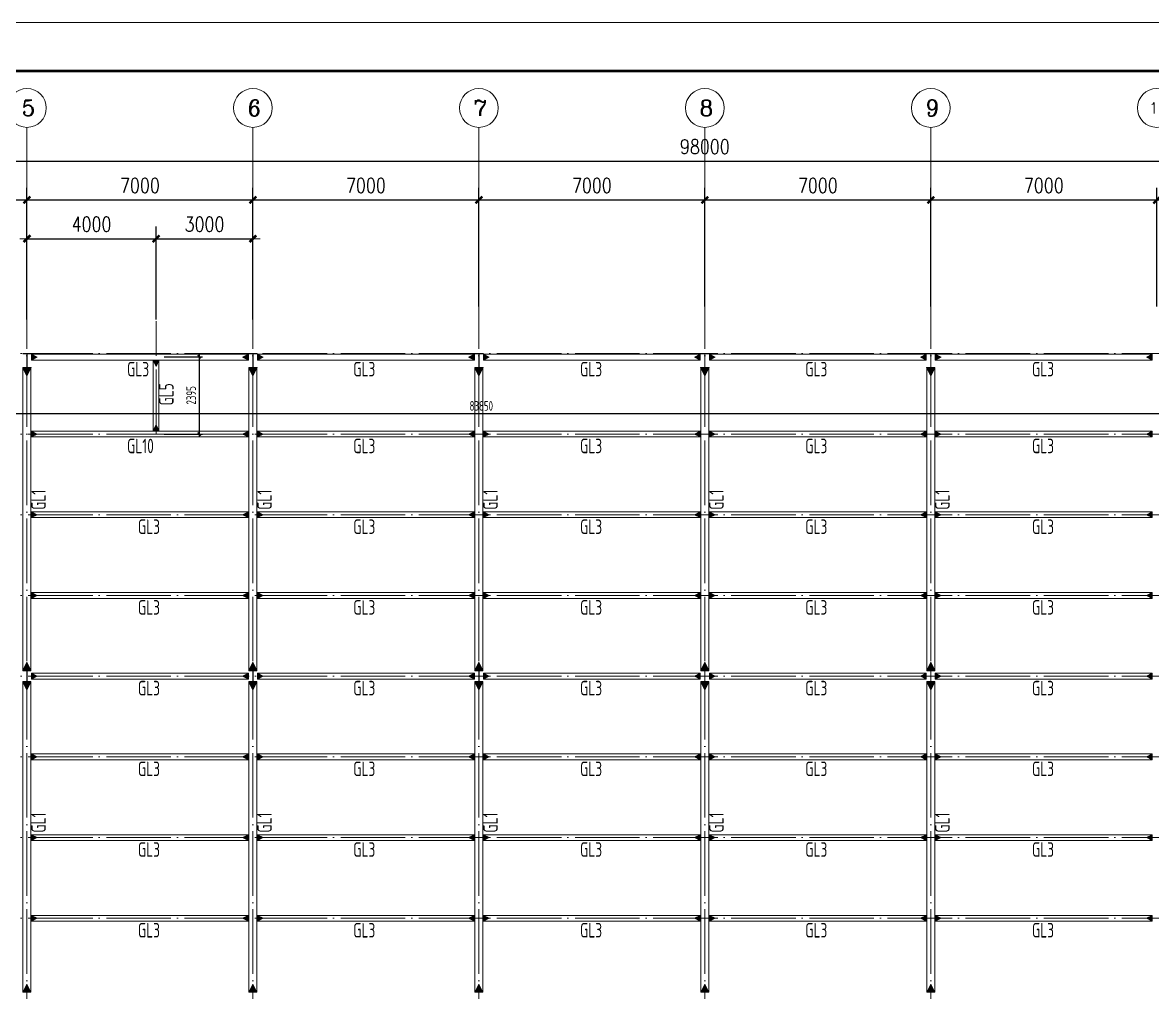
# Model space of a CAD drawing. Header units: millimetres. Extents: x 19781 to 898973, y -947928 to -267362.
# Drawn here: x 475997 to 510997, y -350569 to -320529 of the extents above; entities that cross this region are included whole.
import ezdxf

# ---------------------------------------------------------------- set-up
doc = ezdxf.new("R2010")
doc.units = ezdxf.units.MM
doc.header["$LTSCALE"] = 100
doc.header["$PDSIZE"] = -5
doc.linetypes.add('DOTE', pattern=[2.42, 2, -0.2, 0.02, -0.2])
doc.layers.get('0').update_dxf_attribs({"lineweight": 18})
doc.layers.get('Defpoints').update_dxf_attribs({"lineweight": 18})
for name, color, linetype, lineweight in [('10', 7, 'Continuous', 18), ('15', 3, 'Continuous', 18), ('AXIS', 3, 'Continuous', 18), ('AXIS_TEXT', 7, 'Continuous', 18), ('BORDER', 7, 'Continuous', 18), ('DOTE', 1, 'DOTE', 18), ('JC', 7, 'Continuous', 18), ('数字', 3, 'Continuous', 20), ('钢柱', 4, 'Continuous', 20), ('钢梁', 4, 'Continuous', 5)]:
    doc.layers.add(name, color=color, linetype=linetype, lineweight=lineweight)
doc.styles.add('_TCH_AXIS', font='complex.shx', dxfattribs={"bigfont": 'gbcbig.shx'})
doc.styles.add('COMPLEX', font='complex.shx', dxfattribs={"bigfont": 'gbcbig.shx'})
doc.styles.add('dim_font', font='simplex.shx', dxfattribs={"width": 0.8, "bigfont": 'gbcbig.shx'})
doc.styles.add('TSSD_REIN', font='tssdeng.shx', dxfattribs={"width": 0.7, "bigfont": 'hztxt.shx'})
doc.dimstyles.new('DIMN150', dxfattribs={"dimscale": 1.5, "dimtxt": 300, "dimasz": 1, "dimexe": 250, "dimexo": 300, "dimgap": 150, "dimtad": 1, "dimdec": 0, "dimzin": 0, "dimdsep": 46, "dimtxsty": 'dim_font', "dimblk": '_CAXARROW', "dimcen": 0.09, "dimdle": 2, "dimclrt": 7, "dimadec": 0, "dimazin": 0, "dimtfac": 1, "dimtdec": 0, "dimtix": 1, "dimtmove": 2, "dimatfit": 3, "dimfxl": 1, "dimtolj": 1, "dimtzin": 0, "dimarcsym": 0})
doc.dimstyles.new('TSSD_100_100', dxfattribs={"dimtxt": 300, "dimasz": 100, "dimexe": 100, "dimexo": 250, "dimgap": 100, "dimtad": 1, "dimdec": 0, "dimzin": 0, "dimdsep": 46, "dimtxsty": 'TSSD_REIN', "dimblk": 'ARCHTICK', "dimcen": 0, "dimdle": 100, "dimclrt": 7, "dimadec": 0, "dimazin": 0, "dimtfac": 1, "dimtdec": 0, "dimtix": 1, "dimtmove": 2, "dimatfit": 3, "dimfxl": 1, "dimtolj": 1, "dimtzin": 0, "dimarcsym": 0})
pattern_1 = [(45, (0, 0), (-7.07106781, 7.07106781), []), (45, (0, 2.5), (-7.07106781, 7.07106781), [])]

# ---------------------------------------------------------------- blocks, each defined once
blk = doc.blocks.new('_DIMX')
blk.add_line((-150, 0), (150, 0))
blk.add_lwpolyline([(-70, -70, 50, 50, 0), (70, 70, 50, 50, 0)], format="xyseb")
blk = doc.blocks.new('*X122')
at = {"layer": 'AXIS', "color": 0, "lineweight": -2, "transparency": 16777216}
for p, q in [((469132, -329324), (469132, -325649)), ((476132, -329324), (476132, -325649)), ((469134, -326024), (476131, -326024))]:
    blk.add_line(p, q, dxfattribs=at)
at = {"layer": 'AXIS', "color": 0, "lineweight": -2, "transparency": 16777216, "xscale": 1.5, "yscale": 1.5, "zscale": 1.5, "rotation": 180}
blk.add_blockref('_DIMX', (469132, -326024), dxfattribs=at)
at = {"layer": 'AXIS', "color": 0, "lineweight": -2, "transparency": 16777216, "xscale": 1.5, "yscale": 1.5, "zscale": 1.5}
blk.add_blockref('_DIMX', (476132, -326024), dxfattribs=at)
at = {"layer": 'AXIS', "color": 7, "transparency": 16777216, "insert": (472632, -325574), "char_height": 450, "width": 3805.71, "attachment_point": 5, "style": 'dim_font'}
blk.add_mtext('7000', dxfattribs=at)
blk = doc.blocks.new('_CAXARROW')
blk.add_hatch(color=0).paths.add_polyline_path([(0, 0), (-1, 0.125), (-1, -0.125)], flags=0)
blk = doc.blocks.new('*X123')
at = {"layer": 'AXIS', "color": 0, "lineweight": -2, "transparency": 16777216}
for p, q in [((476132, -329324), (476132, -325649)), ((483132, -329324), (483132, -325649)), ((476134, -326024), (483131, -326024))]:
    blk.add_line(p, q, dxfattribs=at)
at = {"layer": 'AXIS', "color": 0, "lineweight": -2, "transparency": 16777216, "xscale": 1.5, "yscale": 1.5, "zscale": 1.5, "rotation": 180}
blk.add_blockref('_DIMX', (476132, -326024), dxfattribs=at)
at = {"layer": 'AXIS', "color": 0, "lineweight": -2, "transparency": 16777216, "xscale": 1.5, "yscale": 1.5, "zscale": 1.5}
blk.add_blockref('_DIMX', (483132, -326024), dxfattribs=at)
at = {"layer": 'AXIS', "color": 7, "transparency": 16777216, "insert": (479632, -325574), "char_height": 450, "width": 3805.71, "attachment_point": 5, "style": 'dim_font'}
blk.add_mtext('7000', dxfattribs=at)
blk = doc.blocks.new('*X124')
at = {"layer": 'AXIS', "color": 0, "lineweight": -2, "transparency": 16777216}
for p, q in [((483132, -329324), (483132, -325649)), ((490132, -329324), (490132, -325649)), ((483134, -326024), (490131, -326024))]:
    blk.add_line(p, q, dxfattribs=at)
at = {"layer": 'AXIS', "color": 0, "lineweight": -2, "transparency": 16777216, "xscale": 1.5, "yscale": 1.5, "zscale": 1.5, "rotation": 180}
blk.add_blockref('_DIMX', (483132, -326024), dxfattribs=at)
at = {"layer": 'AXIS', "color": 0, "lineweight": -2, "transparency": 16777216, "xscale": 1.5, "yscale": 1.5, "zscale": 1.5}
blk.add_blockref('_DIMX', (490132, -326024), dxfattribs=at)
at = {"layer": 'AXIS', "color": 7, "transparency": 16777216, "insert": (486632, -325574), "char_height": 450, "width": 3805.71, "attachment_point": 5, "style": 'dim_font'}
blk.add_mtext('7000', dxfattribs=at)
blk = doc.blocks.new('*X125')
at = {"layer": 'AXIS', "color": 0, "lineweight": -2, "transparency": 16777216}
for p, q in [((490132, -329324), (490132, -325649)), ((497132, -329324), (497132, -325649)), ((490134, -326024), (497131, -326024))]:
    blk.add_line(p, q, dxfattribs=at)
at = {"layer": 'AXIS', "color": 0, "lineweight": -2, "transparency": 16777216, "xscale": 1.5, "yscale": 1.5, "zscale": 1.5, "rotation": 180}
blk.add_blockref('_DIMX', (490132, -326024), dxfattribs=at)
at = {"layer": 'AXIS', "color": 0, "lineweight": -2, "transparency": 16777216, "xscale": 1.5, "yscale": 1.5, "zscale": 1.5}
blk.add_blockref('_DIMX', (497132, -326024), dxfattribs=at)
at = {"layer": 'AXIS', "color": 7, "transparency": 16777216, "insert": (493632, -325574), "char_height": 450, "width": 3805.71, "attachment_point": 5, "style": 'dim_font'}
blk.add_mtext('7000', dxfattribs=at)
blk = doc.blocks.new('*X126')
at = {"layer": 'AXIS', "color": 0, "lineweight": -2, "transparency": 16777216}
for p, q in [((497132, -329324), (497132, -325649)), ((504132, -329324), (504132, -325649)), ((497134, -326024), (504131, -326024))]:
    blk.add_line(p, q, dxfattribs=at)
at = {"layer": 'AXIS', "color": 0, "lineweight": -2, "transparency": 16777216, "xscale": 1.5, "yscale": 1.5, "zscale": 1.5, "rotation": 180}
blk.add_blockref('_DIMX', (497132, -326024), dxfattribs=at)
at = {"layer": 'AXIS', "color": 0, "lineweight": -2, "transparency": 16777216, "xscale": 1.5, "yscale": 1.5, "zscale": 1.5}
blk.add_blockref('_DIMX', (504132, -326024), dxfattribs=at)
at = {"layer": 'AXIS', "color": 7, "transparency": 16777216, "insert": (500632, -325574), "char_height": 450, "width": 3805.71, "attachment_point": 5, "style": 'dim_font'}
blk.add_mtext('7000', dxfattribs=at)
blk = doc.blocks.new('*X127')
at = {"layer": 'AXIS', "color": 0, "lineweight": -2, "transparency": 16777216}
for p, q in [((504132, -329324), (504132, -325649)), ((511132, -329324), (511132, -325649)), ((504134, -326024), (511131, -326024))]:
    blk.add_line(p, q, dxfattribs=at)
at = {"layer": 'AXIS', "color": 0, "lineweight": -2, "transparency": 16777216, "xscale": 1.5, "yscale": 1.5, "zscale": 1.5, "rotation": 180}
blk.add_blockref('_DIMX', (504132, -326024), dxfattribs=at)
at = {"layer": 'AXIS', "color": 0, "lineweight": -2, "transparency": 16777216, "xscale": 1.5, "yscale": 1.5, "zscale": 1.5}
blk.add_blockref('_DIMX', (511132, -326024), dxfattribs=at)
at = {"layer": 'AXIS', "color": 7, "transparency": 16777216, "insert": (507632, -325574), "char_height": 450, "width": 3805.71, "attachment_point": 5, "style": 'dim_font'}
blk.add_mtext('7000', dxfattribs=at)
blk = doc.blocks.new('*X128')
at = {"layer": 'AXIS', "color": 0, "lineweight": -2, "transparency": 16777216}
for p, q in [((511132, -329324), (511132, -325649)), ((518132, -329324), (518132, -325649)), ((511134, -326024), (518131, -326024))]:
    blk.add_line(p, q, dxfattribs=at)
at = {"layer": 'AXIS', "color": 0, "lineweight": -2, "transparency": 16777216, "xscale": 1.5, "yscale": 1.5, "zscale": 1.5, "rotation": 180}
blk.add_blockref('_DIMX', (511132, -326024), dxfattribs=at)
at = {"layer": 'AXIS', "color": 0, "lineweight": -2, "transparency": 16777216, "xscale": 1.5, "yscale": 1.5, "zscale": 1.5}
blk.add_blockref('_DIMX', (518132, -326024), dxfattribs=at)
at = {"layer": 'AXIS', "color": 7, "transparency": 16777216, "insert": (514632, -325574), "char_height": 450, "width": 3805.71, "attachment_point": 5, "style": 'dim_font'}
blk.add_mtext('7000', dxfattribs=at)
blk = doc.blocks.new('_AXISO')
blk.add_circle((0, 0), 0.5)
at = {"layer": 'AXIS_TEXT', "style": 'COMPLEX', "width": 1.04167}
blk.add_attdef('A', (-0.25, -0.28), '', height=0.56, dxfattribs=at)
blk = doc.blocks.new('*X134')
at = {"layer": 'AXIS', "color": 0, "lineweight": -2, "transparency": 16777216}
for p, q in [((448132, -329024), (448132, -324449)), ((546132, -329024), (546132, -324449)), ((448134, -324824), (546131, -324824))]:
    blk.add_line(p, q, dxfattribs=at)
at = {"layer": 'AXIS', "color": 0, "lineweight": -2, "transparency": 16777216, "xscale": 1.5, "yscale": 1.5, "zscale": 1.5, "rotation": 180}
blk.add_blockref('_DIMX', (448132, -324824), dxfattribs=at)
at = {"layer": 'AXIS', "color": 0, "lineweight": -2, "transparency": 16777216, "xscale": 1.5, "yscale": 1.5, "zscale": 1.5}
blk.add_blockref('_DIMX', (546132, -324824), dxfattribs=at)
at = {"layer": 'AXIS', "color": 7, "transparency": 16777216, "insert": (497132, -324374), "char_height": 450, "width": 4834.29, "attachment_point": 5, "style": 'dim_font'}
blk.add_mtext('98000', dxfattribs=at)
blk = doc.blocks.new('*X459')
at = {"layer": 'AXIS', "color": 0, "lineweight": -2, "transparency": 16777216}
for p, q in [((480132, -329724), (480132, -326849)), ((483132, -329724), (483132, -326849)), ((480134, -327224), (483131, -327224))]:
    blk.add_line(p, q, dxfattribs=at)
at = {"layer": 'AXIS', "color": 0, "lineweight": -2, "transparency": 16777216, "xscale": 1.5, "yscale": 1.5, "zscale": 1.5, "rotation": 180}
blk.add_blockref('_DIMX', (480132, -327224), dxfattribs=at)
at = {"layer": 'AXIS', "color": 0, "lineweight": -2, "transparency": 16777216, "xscale": 1.5, "yscale": 1.5, "zscale": 1.5}
blk.add_blockref('_DIMX', (483132, -327224), dxfattribs=at)
at = {"layer": 'AXIS', "color": 7, "transparency": 16777216, "insert": (481632, -326774), "char_height": 450, "width": 3805.71, "attachment_point": 5, "style": 'dim_font'}
blk.add_mtext('3000', dxfattribs=at)
blk = doc.blocks.new('*X460')
at = {"layer": 'AXIS', "color": 0, "lineweight": -2, "transparency": 16777216}
for p, q in [((476132, -329724), (476132, -326849)), ((480132, -329724), (480132, -326849)), ((476134, -327224), (480131, -327224))]:
    blk.add_line(p, q, dxfattribs=at)
at = {"layer": 'AXIS', "color": 0, "lineweight": -2, "transparency": 16777216, "xscale": 1.5, "yscale": 1.5, "zscale": 1.5, "rotation": 180}
blk.add_blockref('_DIMX', (476132, -327224), dxfattribs=at)
at = {"layer": 'AXIS', "color": 0, "lineweight": -2, "transparency": 16777216, "xscale": 1.5, "yscale": 1.5, "zscale": 1.5}
blk.add_blockref('_DIMX', (480132, -327224), dxfattribs=at)
at = {"layer": 'AXIS', "color": 7, "transparency": 16777216, "insert": (478132, -326774), "char_height": 450, "width": 3805.71, "attachment_point": 5, "style": 'dim_font'}
blk.add_mtext('4000', dxfattribs=at)
blk = doc.blocks.new('_ARCHTICK')
at = {"color": 0, "linetype": 'ByBlock', "const_width": 0.5}
blk.add_lwpolyline([(-0.5, -0.5), (0.5, 0.5)], dxfattribs=at)
blk = doc.blocks.new('*D1962')
at = {"layer": 'Defpoints', "color": 0, "ltscale": 100, "transparency": 16777216}
for p in [(448282, -332653), (448282, -333274), (532132, -333274)]:
    blk.add_point(p, dxfattribs=at)
at = {"layer": 'JC', "color": 0, "linetype": 'Continuous', "lineweight": -2, "ltscale": 100, "transparency": 16777216}
for p, q in [((532232, -332653), (448182, -332653)), ((448282, -333024), (448282, -332553)), ((532132, -333024), (532132, -332553))]:
    blk.add_line(p, q, dxfattribs=at)
at = {"layer": 'JC', "color": 0, "lineweight": -2, "ltscale": 100, "transparency": 16777216, "xscale": 100, "yscale": 100, "zscale": 100, "rotation": 180}
blk.add_blockref('_ARCHTICK', (448282, -332653), dxfattribs=at)
at = {"layer": 'JC', "color": 0, "lineweight": -2, "ltscale": 100, "transparency": 16777216, "xscale": 100, "yscale": 100, "zscale": 100}
blk.add_blockref('_ARCHTICK', (532132, -332653), dxfattribs=at)
at = {"layer": 'JC', "color": 7, "ltscale": 100, "transparency": 16777216, "insert": (490207, -332403), "char_height": 300, "attachment_point": 5, "style": 'TSSD_REIN'}
blk.add_mtext('\\A1;83850', dxfattribs=at)
blk = doc.blocks.new('*D1972')
at = {"layer": 'Defpoints', "color": 0, "ltscale": 100, "transparency": 16777216}
for p in [(480132, -330879), (480132, -333274), (481468, -333274)]:
    blk.add_point(p, dxfattribs=at)
at = {"layer": 'JC', "color": 0, "linetype": 'Continuous', "lineweight": -2, "ltscale": 100, "transparency": 16777216}
for p, q in [((480382, -330879), (481568, -330879)), ((481468, -330779), (481468, -333374)), ((480382, -333274), (481568, -333274))]:
    blk.add_line(p, q, dxfattribs=at)
at = {"layer": 'JC', "color": 0, "lineweight": -2, "ltscale": 100, "transparency": 16777216, "xscale": 100, "yscale": 100, "zscale": 100}
for p, rotation in [((481468, -330879), 90), ((481468, -333274), 270)]:
    blk.add_blockref('_ARCHTICK', p, dxfattribs=dict(at, rotation=rotation))
at = {"layer": 'JC', "color": 7, "ltscale": 100, "transparency": 16777216, "insert": (481218, -332076), "char_height": 300, "attachment_point": 5, "rotation": 90, "style": 'TSSD_REIN'}
blk.add_mtext('\\A1;2395', dxfattribs=at)

msp = doc.modelspace()

# ---------------------------------------------------------------- hatches: boundary and pattern name
at = {"layer": '10', "ltscale": 100}
h = msp.add_hatch(dxfattribs=at)
h.set_pattern_fill('金属', color=256, style=0, pattern_type=0)
h.set_pattern_definition(pattern_1)
h.paths.add_polyline_path([(476136, -330786), (476262, -330786), (476262, -330774), (476002, -330774), (476002, -330786), (476128, -330786), (476128, -331212), (476002, -331212), (476002, -331224), (476262, -331224), (476262, -331212), (476136, -331212)], flags=0)
h = msp.add_hatch(dxfattribs=at)
h.set_pattern_fill('金属', color=256, style=0, pattern_type=0)
h.set_pattern_definition(pattern_1)
h.paths.add_polyline_path([(483136, -330786), (483262, -330786), (483262, -330774), (483002, -330774), (483002, -330786), (483128, -330786), (483128, -331212), (483002, -331212), (483002, -331224), (483262, -331224), (483262, -331212), (483136, -331212)], flags=0)
h = msp.add_hatch(dxfattribs=at)
h.set_pattern_fill('金属', color=256, style=0, pattern_type=0)
h.set_pattern_definition(pattern_1)
h.paths.add_polyline_path([(490136, -330786), (490262, -330786), (490262, -330774), (490002, -330774), (490002, -330786), (490128, -330786), (490128, -331212), (490002, -331212), (490002, -331224), (490262, -331224), (490262, -331212), (490136, -331212)], flags=0)
h = msp.add_hatch(dxfattribs=at)
h.set_pattern_fill('金属', color=256, style=0, pattern_type=0)
h.set_pattern_definition(pattern_1)
h.paths.add_polyline_path([(497136, -330786), (497262, -330786), (497262, -330774), (497002, -330774), (497002, -330786), (497128, -330786), (497128, -331212), (497002, -331212), (497002, -331224), (497262, -331224), (497262, -331212), (497136, -331212)], flags=0)
h = msp.add_hatch(dxfattribs=at)
h.set_pattern_fill('金属', color=256, style=0, pattern_type=0)
h.set_pattern_definition(pattern_1)
h.paths.add_polyline_path([(504136, -330786), (504262, -330786), (504262, -330774), (504002, -330774), (504002, -330786), (504128, -330786), (504128, -331212), (504002, -331212), (504002, -331224), (504262, -331224), (504262, -331212), (504136, -331212)], flags=0)
h = msp.add_hatch(dxfattribs=at)
h.set_pattern_fill('金属', color=256, style=0, pattern_type=0)
h.set_pattern_definition(pattern_1)
h.paths.add_polyline_path([(476136, -340609), (476257, -340609), (476257, -340599), (476007, -340599), (476007, -340609), (476128, -340609), (476128, -340939), (476007, -340939), (476007, -340949), (476257, -340949), (476257, -340939), (476136, -340939)], flags=0)
h = msp.add_hatch(dxfattribs=at)
h.set_pattern_fill('金属', color=256, style=0, pattern_type=0)
h.set_pattern_definition(pattern_1)
h.paths.add_polyline_path([(483136, -340609), (483257, -340609), (483257, -340599), (483007, -340599), (483007, -340609), (483128, -340609), (483128, -340939), (483007, -340939), (483007, -340949), (483257, -340949), (483257, -340939), (483136, -340939)], flags=0)
h = msp.add_hatch(dxfattribs=at)
h.set_pattern_fill('金属', color=256, style=0, pattern_type=0)
h.set_pattern_definition(pattern_1)
h.paths.add_polyline_path([(490136, -340609), (490257, -340609), (490257, -340599), (490007, -340599), (490007, -340609), (490128, -340609), (490128, -340939), (490007, -340939), (490007, -340949), (490257, -340949), (490257, -340939), (490136, -340939)], flags=0)
h = msp.add_hatch(dxfattribs=at)
h.set_pattern_fill('金属', color=256, style=0, pattern_type=0)
h.set_pattern_definition(pattern_1)
h.paths.add_polyline_path([(497136, -340609), (497257, -340609), (497257, -340599), (497007, -340599), (497007, -340609), (497128, -340609), (497128, -340939), (497007, -340939), (497007, -340949), (497257, -340949), (497257, -340939), (497136, -340939)], flags=0)
h = msp.add_hatch(dxfattribs=at)
h.set_pattern_fill('金属', color=256, style=0, pattern_type=0)
h.set_pattern_definition(pattern_1)
h.paths.add_polyline_path([(504136, -340609), (504257, -340609), (504257, -340599), (504007, -340599), (504007, -340609), (504128, -340609), (504128, -340939), (504007, -340939), (504007, -340949), (504257, -340949), (504257, -340939), (504136, -340939)], flags=0)
at = {"layer": '15', "ltscale": 100}
for points in [[(476452, -330894), (476272, -330984), (476272, -330804)], [(480132, -331179), (480042, -330999), (480222, -330999)], [(482812, -330894), (482992, -330984), (482992, -330804)], [(483452, -330894), (483272, -330984), (483272, -330804)], [(489812, -330894), (489992, -330984), (489992, -330804)], [(490452, -330894), (490272, -330984), (490272, -330804)], [(496812, -330894), (496992, -330984), (496992, -330804)], [(497452, -330894), (497272, -330984), (497272, -330804)], [(503812, -330894), (503992, -330984), (503992, -330804)], [(504452, -330894), (504272, -330984), (504272, -330804)], [(510812, -330894), (510992, -330984), (510992, -330804)], [(476132, -331484), (476257, -331234), (476007, -331234)], [(483132, -331484), (483257, -331234), (483007, -331234)], [(490132, -331484), (490257, -331234), (490007, -331234)], [(497132, -331484), (497257, -331234), (497007, -331234)], [(504132, -331484), (504257, -331234), (504007, -331234)], [(476452, -333274), (476272, -333364), (476272, -333184)], [(480132, -332989), (480042, -333169), (480222, -333169)], [(482812, -333274), (482992, -333364), (482992, -333184)], [(483452, -333274), (483272, -333364), (483272, -333184)], [(489812, -333274), (489992, -333364), (489992, -333184)], [(490452, -333274), (490272, -333364), (490272, -333184)], [(496812, -333274), (496992, -333364), (496992, -333184)], [(497452, -333274), (497272, -333364), (497272, -333184)], [(503812, -333274), (503992, -333364), (503992, -333184)], [(504452, -333274), (504272, -333364), (504272, -333184)], [(510812, -333274), (510992, -333364), (510992, -333184)], [(476452, -335774), (476272, -335864), (476272, -335684)], [(482812, -335774), (482992, -335864), (482992, -335684)], [(483452, -335774), (483272, -335864), (483272, -335684)], [(489812, -335774), (489992, -335864), (489992, -335684)], [(490452, -335774), (490272, -335864), (490272, -335684)], [(496812, -335774), (496992, -335864), (496992, -335684)], [(497452, -335774), (497272, -335864), (497272, -335684)], [(503812, -335774), (503992, -335864), (503992, -335684)], [(504452, -335774), (504272, -335864), (504272, -335684)], [(510812, -335774), (510992, -335864), (510992, -335684)], [(476452, -338274), (476272, -338364), (476272, -338184)], [(482812, -338274), (482992, -338364), (482992, -338184)], [(483452, -338274), (483272, -338364), (483272, -338184)], [(489812, -338274), (489992, -338364), (489992, -338184)], [(490452, -338274), (490272, -338364), (490272, -338184)], [(496812, -338274), (496992, -338364), (496992, -338184)], [(497452, -338274), (497272, -338364), (497272, -338184)], [(503812, -338274), (503992, -338364), (503992, -338184)], [(504452, -338274), (504272, -338364), (504272, -338184)], [(510812, -338274), (510992, -338364), (510992, -338184)], [(476132, -340339), (476257, -340589), (476007, -340589)], [(483132, -340339), (483257, -340589), (483007, -340589)], [(490132, -340339), (490257, -340589), (490007, -340589)], [(497132, -340339), (497257, -340589), (497007, -340589)], [(504132, -340339), (504257, -340589), (504007, -340589)], [(476452, -340774), (476272, -340864), (476272, -340684)], [(482812, -340774), (482992, -340864), (482992, -340684)], [(483452, -340774), (483272, -340864), (483272, -340684)], [(489812, -340774), (489992, -340864), (489992, -340684)], [(490452, -340774), (490272, -340864), (490272, -340684)], [(496812, -340774), (496992, -340864), (496992, -340684)], [(497452, -340774), (497272, -340864), (497272, -340684)], [(503812, -340774), (503992, -340864), (503992, -340684)], [(504452, -340774), (504272, -340864), (504272, -340684)], [(510812, -340774), (510992, -340864), (510992, -340684)], [(476132, -341209), (476257, -340959), (476007, -340959)], [(483132, -341209), (483257, -340959), (483007, -340959)], [(490132, -341209), (490257, -340959), (490007, -340959)], [(497132, -341209), (497257, -340959), (497007, -340959)], [(504132, -341209), (504257, -340959), (504007, -340959)], [(476452, -343274), (476272, -343364), (476272, -343184)], [(482812, -343274), (482992, -343364), (482992, -343184)], [(483452, -343274), (483272, -343364), (483272, -343184)], [(489812, -343274), (489992, -343364), (489992, -343184)], [(490452, -343274), (490272, -343364), (490272, -343184)], [(496812, -343274), (496992, -343364), (496992, -343184)], [(497452, -343274), (497272, -343364), (497272, -343184)], [(503812, -343274), (503992, -343364), (503992, -343184)], [(504452, -343274), (504272, -343364), (504272, -343184)], [(510812, -343274), (510992, -343364), (510992, -343184)], [(476452, -345774), (476272, -345864), (476272, -345684)], [(482812, -345774), (482992, -345864), (482992, -345684)], [(483452, -345774), (483272, -345864), (483272, -345684)], [(489812, -345774), (489992, -345864), (489992, -345684)], [(490452, -345774), (490272, -345864), (490272, -345684)], [(496812, -345774), (496992, -345864), (496992, -345684)], [(497452, -345774), (497272, -345864), (497272, -345684)], [(503812, -345774), (503992, -345864), (503992, -345684)], [(504452, -345774), (504272, -345864), (504272, -345684)], [(510812, -345774), (510992, -345864), (510992, -345684)], [(476452, -348274), (476272, -348364), (476272, -348184)], [(482812, -348274), (482992, -348364), (482992, -348184)], [(483452, -348274), (483272, -348364), (483272, -348184)], [(489812, -348274), (489992, -348364), (489992, -348184)], [(490452, -348274), (490272, -348364), (490272, -348184)], [(496812, -348274), (496992, -348364), (496992, -348184)], [(497452, -348274), (497272, -348364), (497272, -348184)], [(503812, -348274), (503992, -348364), (503992, -348184)], [(504452, -348274), (504272, -348364), (504272, -348184)], [(510812, -348274), (510992, -348364), (510992, -348184)], [(476132, -350314), (476257, -350564), (476007, -350564)], [(483132, -350314), (483257, -350564), (483007, -350564)], [(490132, -350314), (490257, -350564), (490007, -350564)], [(497132, -350314), (497257, -350564), (497007, -350564)], [(504132, -350314), (504257, -350564), (504007, -350564)]]:
    msp.add_hatch(color=256, dxfattribs=at).paths.add_polyline_path(points, flags=0)

# ---------------------------------------------------------------- linework, layer by layer
for points in [[(476452, -330894), (476272, -330984), (476272, -330804)], [(480132, -331179), (480042, -330999), (480222, -330999)], [(482812, -330894), (482992, -330984), (482992, -330804)], [(483452, -330894), (483272, -330984), (483272, -330804)], [(489812, -330894), (489992, -330984), (489992, -330804)], [(490452, -330894), (490272, -330984), (490272, -330804)], [(496812, -330894), (496992, -330984), (496992, -330804)], [(497452, -330894), (497272, -330984), (497272, -330804)], [(503812, -330894), (503992, -330984), (503992, -330804)], [(504452, -330894), (504272, -330984), (504272, -330804)], [(510812, -330894), (510992, -330984), (510992, -330804)], [(476132, -331484), (476257, -331234), (476007, -331234)], [(483132, -331484), (483257, -331234), (483007, -331234)], [(490132, -331484), (490257, -331234), (490007, -331234)], [(497132, -331484), (497257, -331234), (497007, -331234)], [(504132, -331484), (504257, -331234), (504007, -331234)], [(476452, -333274), (476272, -333364), (476272, -333184)], [(480132, -332989), (480042, -333169), (480222, -333169)], [(482812, -333274), (482992, -333364), (482992, -333184)], [(483452, -333274), (483272, -333364), (483272, -333184)], [(489812, -333274), (489992, -333364), (489992, -333184)], [(490452, -333274), (490272, -333364), (490272, -333184)], [(496812, -333274), (496992, -333364), (496992, -333184)], [(497452, -333274), (497272, -333364), (497272, -333184)], [(503812, -333274), (503992, -333364), (503992, -333184)], [(504452, -333274), (504272, -333364), (504272, -333184)], [(510812, -333274), (510992, -333364), (510992, -333184)], [(476452, -335774), (476272, -335864), (476272, -335684)], [(482812, -335774), (482992, -335864), (482992, -335684)], [(483452, -335774), (483272, -335864), (483272, -335684)], [(489812, -335774), (489992, -335864), (489992, -335684)], [(490452, -335774), (490272, -335864), (490272, -335684)], [(496812, -335774), (496992, -335864), (496992, -335684)], [(497452, -335774), (497272, -335864), (497272, -335684)], [(503812, -335774), (503992, -335864), (503992, -335684)], [(504452, -335774), (504272, -335864), (504272, -335684)], [(510812, -335774), (510992, -335864), (510992, -335684)], [(476452, -338274), (476272, -338364), (476272, -338184)], [(482812, -338274), (482992, -338364), (482992, -338184)], [(483452, -338274), (483272, -338364), (483272, -338184)], [(489812, -338274), (489992, -338364), (489992, -338184)], [(490452, -338274), (490272, -338364), (490272, -338184)], [(496812, -338274), (496992, -338364), (496992, -338184)], [(497452, -338274), (497272, -338364), (497272, -338184)], [(503812, -338274), (503992, -338364), (503992, -338184)], [(504452, -338274), (504272, -338364), (504272, -338184)], [(510812, -338274), (510992, -338364), (510992, -338184)], [(476132, -340339), (476257, -340589), (476007, -340589)], [(483132, -340339), (483257, -340589), (483007, -340589)], [(490132, -340339), (490257, -340589), (490007, -340589)], [(497132, -340339), (497257, -340589), (497007, -340589)], [(504132, -340339), (504257, -340589), (504007, -340589)], [(476452, -340774), (476272, -340864), (476272, -340684)], [(482812, -340774), (482992, -340864), (482992, -340684)], [(483452, -340774), (483272, -340864), (483272, -340684)], [(489812, -340774), (489992, -340864), (489992, -340684)], [(490452, -340774), (490272, -340864), (490272, -340684)], [(496812, -340774), (496992, -340864), (496992, -340684)], [(497452, -340774), (497272, -340864), (497272, -340684)], [(503812, -340774), (503992, -340864), (503992, -340684)], [(504452, -340774), (504272, -340864), (504272, -340684)], [(510812, -340774), (510992, -340864), (510992, -340684)], [(476132, -341209), (476257, -340959), (476007, -340959)], [(483132, -341209), (483257, -340959), (483007, -340959)], [(490132, -341209), (490257, -340959), (490007, -340959)], [(497132, -341209), (497257, -340959), (497007, -340959)], [(504132, -341209), (504257, -340959), (504007, -340959)], [(476452, -343274), (476272, -343364), (476272, -343184)], [(482812, -343274), (482992, -343364), (482992, -343184)], [(483452, -343274), (483272, -343364), (483272, -343184)], [(489812, -343274), (489992, -343364), (489992, -343184)], [(490452, -343274), (490272, -343364), (490272, -343184)], [(496812, -343274), (496992, -343364), (496992, -343184)], [(497452, -343274), (497272, -343364), (497272, -343184)], [(503812, -343274), (503992, -343364), (503992, -343184)], [(504452, -343274), (504272, -343364), (504272, -343184)], [(510812, -343274), (510992, -343364), (510992, -343184)], [(476452, -345774), (476272, -345864), (476272, -345684)], [(482812, -345774), (482992, -345864), (482992, -345684)], [(483452, -345774), (483272, -345864), (483272, -345684)], [(489812, -345774), (489992, -345864), (489992, -345684)], [(490452, -345774), (490272, -345864), (490272, -345684)], [(496812, -345774), (496992, -345864), (496992, -345684)], [(497452, -345774), (497272, -345864), (497272, -345684)], [(503812, -345774), (503992, -345864), (503992, -345684)], [(504452, -345774), (504272, -345864), (504272, -345684)], [(510812, -345774), (510992, -345864), (510992, -345684)], [(476452, -348274), (476272, -348364), (476272, -348184)], [(482812, -348274), (482992, -348364), (482992, -348184)], [(483452, -348274), (483272, -348364), (483272, -348184)], [(489812, -348274), (489992, -348364), (489992, -348184)], [(490452, -348274), (490272, -348364), (490272, -348184)], [(496812, -348274), (496992, -348364), (496992, -348184)], [(497452, -348274), (497272, -348364), (497272, -348184)], [(503812, -348274), (503992, -348364), (503992, -348184)], [(504452, -348274), (504272, -348364), (504272, -348184)], [(510812, -348274), (510992, -348364), (510992, -348184)], [(476132, -350314), (476257, -350564), (476007, -350564)], [(483132, -350314), (483257, -350564), (483007, -350564)], [(490132, -350314), (490257, -350564), (490007, -350564)], [(497132, -350314), (497257, -350564), (497007, -350564)], [(504132, -350314), (504257, -350564), (504007, -350564)]]:
    msp.add_lwpolyline(points, close=True, dxfattribs=at)
at = {"layer": 'AXIS'}
for p, q in [((476132, -329774), (476132, -323774)), ((483132, -329774), (483132, -323774)), ((490132, -329774), (490132, -323774)), ((497132, -329774), (497132, -323774)), ((504132, -329774), (504132, -323774))]:
    msp.add_line(p, q, dxfattribs=at)
at = {"layer": 'BORDER'}
msp.add_lwpolyline([(431826, -383529.47), (431826, -320529.47), (565476, -320529.47), (565476, -383529.47)], close=True, dxfattribs=at)
msp.add_lwpolyline([(435576, -382029.47, 75, 75, 0), (435576, -322029.47, 75, 75, 0), (563976, -322029.47, 75, 75, 0), (563976, -382029.47, 75, 75, 0)], format="xyseb", close=True, dxfattribs=at)
at = {"layer": 'DOTE', "linetype": 'DOTE', "ltscale": 10}
for p, q in [((476132, -371774), (476132, -329774)), ((480132, -333274), (480132, -329774)), ((483132, -371774), (483132, -329774)), ((490132, -371774), (490132, -329774)), ((497132, -371774), (497132, -329774)), ((504132, -371774), (504132, -329774)), ((447132, -330774), (547132, -330774)), ((447132, -333274), (547132, -333274)), ((447132, -335774), (547132, -335774)), ((447132, -338274), (547132, -338274)), ((447132, -340774), (547132, -340774)), ((447132, -343274), (547132, -343274)), ((447132, -345774), (547132, -345774)), ((447132, -348274), (547132, -348274))]:
    msp.add_line(p, q, dxfattribs=at)
at = {"layer": '钢柱', "ltscale": 100}
for points in [[(476136, -330786), (476262, -330786), (476262, -330774), (476002, -330774), (476002, -330786), (476128, -330786), (476128, -331212), (476002, -331212), (476002, -331224), (476262, -331224), (476262, -331212), (476136, -331212)], [(483136, -330786), (483262, -330786), (483262, -330774), (483002, -330774), (483002, -330786), (483128, -330786), (483128, -331212), (483002, -331212), (483002, -331224), (483262, -331224), (483262, -331212), (483136, -331212)], [(490136, -330786), (490262, -330786), (490262, -330774), (490002, -330774), (490002, -330786), (490128, -330786), (490128, -331212), (490002, -331212), (490002, -331224), (490262, -331224), (490262, -331212), (490136, -331212)], [(497136, -330786), (497262, -330786), (497262, -330774), (497002, -330774), (497002, -330786), (497128, -330786), (497128, -331212), (497002, -331212), (497002, -331224), (497262, -331224), (497262, -331212), (497136, -331212)], [(504136, -330786), (504262, -330786), (504262, -330774), (504002, -330774), (504002, -330786), (504128, -330786), (504128, -331212), (504002, -331212), (504002, -331224), (504262, -331224), (504262, -331212), (504136, -331212)], [(476136, -340609), (476257, -340609), (476257, -340599), (476007, -340599), (476007, -340609), (476128, -340609), (476128, -340939), (476007, -340939), (476007, -340949), (476257, -340949), (476257, -340939), (476136, -340939)], [(483136, -340609), (483257, -340609), (483257, -340599), (483007, -340599), (483007, -340609), (483128, -340609), (483128, -340939), (483007, -340939), (483007, -340949), (483257, -340949), (483257, -340939), (483136, -340939)], [(490136, -340609), (490257, -340609), (490257, -340599), (490007, -340599), (490007, -340609), (490128, -340609), (490128, -340939), (490007, -340939), (490007, -340949), (490257, -340949), (490257, -340939), (490136, -340939)], [(497136, -340609), (497257, -340609), (497257, -340599), (497007, -340599), (497007, -340609), (497128, -340609), (497128, -340939), (497007, -340939), (497007, -340949), (497257, -340949), (497257, -340939), (497136, -340939)], [(504136, -340609), (504257, -340609), (504257, -340599), (504007, -340599), (504007, -340609), (504128, -340609), (504128, -340939), (504007, -340939), (504007, -340949), (504257, -340949), (504257, -340939), (504136, -340939)]]:
    msp.add_lwpolyline(points, close=True, dxfattribs=at)
at = {"layer": '钢梁', "ltscale": 100}
for points in [[(482992, -330804), (482992, -330984), (476272, -330984), (476272, -330804)], [(480222, -333169), (480042, -333169), (480042, -330999), (480222, -330999)], [(489992, -330804), (489992, -330984), (483272, -330984), (483272, -330804)], [(496992, -330804), (496992, -330984), (490272, -330984), (490272, -330804)], [(503992, -330804), (503992, -330984), (497272, -330984), (497272, -330804)], [(510992, -330804), (510992, -330984), (504272, -330984), (504272, -330804)], [(476007, -331234), (476257, -331234), (476257, -340589), (476007, -340589)], [(483007, -331234), (483257, -331234), (483257, -340589), (483007, -340589)], [(490007, -331234), (490257, -331234), (490257, -340589), (490007, -340589)], [(497007, -331234), (497257, -331234), (497257, -340589), (497007, -340589)], [(504007, -331234), (504257, -331234), (504257, -340589), (504007, -340589)], [(482992, -333184), (482992, -333364), (476272, -333364), (476272, -333184)], [(489992, -333184), (489992, -333364), (483272, -333364), (483272, -333184)], [(496992, -333184), (496992, -333364), (490272, -333364), (490272, -333184)], [(503992, -333184), (503992, -333364), (497272, -333364), (497272, -333184)], [(510992, -333184), (510992, -333364), (504272, -333364), (504272, -333184)], [(482992, -335684), (482992, -335864), (476272, -335864), (476272, -335684)], [(489992, -335684), (489992, -335864), (483272, -335864), (483272, -335684)], [(496992, -335684), (496992, -335864), (490272, -335864), (490272, -335684)], [(503992, -335684), (503992, -335864), (497272, -335864), (497272, -335684)], [(510992, -335684), (510992, -335864), (504272, -335864), (504272, -335684)], [(482992, -338184), (482992, -338364), (476272, -338364), (476272, -338184)], [(489992, -338184), (489992, -338364), (483272, -338364), (483272, -338184)], [(496992, -338184), (496992, -338364), (490272, -338364), (490272, -338184)], [(503992, -338184), (503992, -338364), (497272, -338364), (497272, -338184)], [(510992, -338184), (510992, -338364), (504272, -338364), (504272, -338184)], [(482992, -340684), (482992, -340864), (476272, -340864), (476272, -340684)], [(489992, -340684), (489992, -340864), (483272, -340864), (483272, -340684)], [(496992, -340684), (496992, -340864), (490272, -340864), (490272, -340684)], [(503992, -340684), (503992, -340864), (497272, -340864), (497272, -340684)], [(510992, -340684), (510992, -340864), (504272, -340864), (504272, -340684)], [(476007, -350564), (476257, -350564), (476257, -340959), (476007, -340959)], [(483007, -350564), (483257, -350564), (483257, -340959), (483007, -340959)], [(490007, -350564), (490257, -350564), (490257, -340959), (490007, -340959)], [(497007, -350564), (497257, -350564), (497257, -340959), (497007, -340959)], [(504007, -350564), (504257, -350564), (504257, -340959), (504007, -340959)], [(482992, -343184), (482992, -343364), (476272, -343364), (476272, -343184)], [(489992, -343184), (489992, -343364), (483272, -343364), (483272, -343184)], [(496992, -343184), (496992, -343364), (490272, -343364), (490272, -343184)], [(503992, -343184), (503992, -343364), (497272, -343364), (497272, -343184)], [(510992, -343184), (510992, -343364), (504272, -343364), (504272, -343184)], [(482992, -345684), (482992, -345864), (476272, -345864), (476272, -345684)], [(489992, -345684), (489992, -345864), (483272, -345864), (483272, -345684)], [(496992, -345684), (496992, -345864), (490272, -345864), (490272, -345684)], [(503992, -345684), (503992, -345864), (497272, -345864), (497272, -345684)], [(510992, -345684), (510992, -345864), (504272, -345864), (504272, -345684)], [(482992, -348184), (482992, -348364), (476272, -348364), (476272, -348184)], [(489992, -348184), (489992, -348364), (483272, -348364), (483272, -348184)], [(496992, -348184), (496992, -348364), (490272, -348364), (490272, -348184)], [(503992, -348184), (503992, -348364), (497272, -348364), (497272, -348184)], [(510992, -348184), (510992, -348364), (504272, -348364), (504272, -348184)]]:
    msp.add_lwpolyline(points, close=True, dxfattribs=at)

# ---------------------------------------------------------------- block references
at = {"layer": 'AXIS'}
ref = msp.add_blockref('_AXISO', (476132, -323174), dxfattribs=dict(at, xscale=1200, yscale=1200, zscale=1200))
ref.add_attrib('A', '5', (475967.61, -323420.59), dxfattribs={"layer": 'AXIS_TEXT', "height": 493.19, "style": '_TCH_AXIS'})
ref = msp.add_blockref('_AXISO', (483132, -323174), dxfattribs=dict(at, xscale=1200, yscale=1200, zscale=1200))
ref.add_attrib('A', '6', (482975.36, -323427.04), dxfattribs={"layer": 'AXIS_TEXT', "height": 506.08, "style": '_TCH_AXIS', "width": 0.928571})
ref = msp.add_blockref('_AXISO', (490132, -323174), dxfattribs=dict(at, xscale=1200, yscale=1200, zscale=1200))
ref.add_attrib('A', '7', (489967.61, -323420.59), dxfattribs={"layer": 'AXIS_TEXT', "height": 493.19, "style": '_TCH_AXIS'})
ref = msp.add_blockref('_AXISO', (497132, -323174), dxfattribs=dict(at, xscale=1200, yscale=1200, zscale=1200))
ref.add_attrib('A', '8', (496967.61, -323420.59), dxfattribs={"layer": 'AXIS_TEXT', "height": 493.19, "style": '_TCH_AXIS'})
ref = msp.add_blockref('_AXISO', (504132, -323174), dxfattribs=dict(at, xscale=1200, yscale=1200, zscale=1200))
ref.add_attrib('A', '9', (503975.36, -323427.04), dxfattribs={"layer": 'AXIS_TEXT', "height": 506.08, "style": '_TCH_AXIS', "width": 0.928571})
ref = msp.add_blockref('_AXISO', (511132, -323174), dxfattribs=dict(at, xscale=1200, yscale=1200, zscale=1200))
ref.add_attrib('A', '10', (510888.57, -323344.4), dxfattribs={"layer": 'AXIS_TEXT', "height": 340.802, "style": '_TCH_AXIS', "width": 1.03448})

# ---------------------------------------------------------------- texts
at = {"layer": '数字', "ltscale": 100, "style": 'TSSD_REIN', "width": 0.7}
for s, p in [('GL3', (479234.66, -331488.78)), ('GL3', (486240.66, -331488.78)), ('GL3', (493267.66, -331488.78)), ('GL3', (500243.66, -331488.78)), ('GL3', (507267.66, -331488.78)), ('GL10', (479234.66, -333868.78)), ('GL3', (486240.66, -333868.78)), ('GL3', (493267.66, -333868.78)), ('GL3', (500243.66, -333868.78)), ('GL3', (507267.66, -333868.78)), ('GL3', (479570.66, -336368.78)), ('GL3', (486240.66, -336368.78)), ('GL3', (493267.66, -336368.78)), ('GL3', (500243.66, -336368.78)), ('GL3', (507267.66, -336368.78)), ('GL3', (479570.66, -338868.78)), ('GL3', (486240.66, -338868.78)), ('GL3', (493267.66, -338868.78)), ('GL3', (500243.66, -338868.78)), ('GL3', (507267.66, -338868.78)), ('GL3', (479570.66, -341368.78)), ('GL3', (486240.66, -341368.78)), ('GL3', (493267.66, -341368.78)), ('GL3', (500243.66, -341368.78)), ('GL3', (507267.66, -341368.78)), ('GL3', (479570.66, -343868.78)), ('GL3', (486240.66, -343868.78)), ('GL3', (493267.66, -343868.78)), ('GL3', (500243.66, -343868.78)), ('GL3', (507267.66, -343868.78)), ('GL3', (479570.66, -346368.78)), ('GL3', (486240.66, -346368.78)), ('GL3', (493267.66, -346368.78)), ('GL3', (500243.66, -346368.78)), ('GL3', (507267.66, -346368.78)), ('GL3', (479570.66, -348868.78)), ('GL3', (486240.66, -348868.78)), ('GL3', (493267.66, -348868.78)), ('GL3', (500243.66, -348868.78)), ('GL3', (507267.66, -348868.78))]:
    msp.add_text(s, height=450, dxfattribs=at).set_placement(p)
for s, p in [('GL5', (480673.78, -332389.34)), ('GL1', (476714.78, -335621.34)), ('GL1', (483714.78, -335621.34)), ('GL1', (490714.78, -335621.34)), ('GL1', (497714.78, -335621.34)), ('GL1', (504714.78, -335621.34)), ('GL1', (476714.78, -345620.34)), ('GL1', (483714.78, -345620.34)), ('GL1', (490714.78, -345620.34)), ('GL1', (497714.78, -345620.34)), ('GL1', (504714.78, -345620.34))]:
    msp.add_text(s, height=450, rotation=90, dxfattribs=at).set_placement(p)

# ---------------------------------------------------------------- dimensions: what is measured, and where the dimension line sits
at = {"layer": 'AXIS'}
for base, p1, p2, picture, middle in [((546132, -324824), (448132, -329474), (546132, -329474), '*X134', (497132, -324374)), ((476132, -326024), (469132, -329774), (476132, -329774), '*X122', (472632, -325574)), ((483132, -326024), (476132, -329774), (483132, -329774), '*X123', (479632, -325574)), ((490132, -326024), (483132, -329774), (490132, -329774), '*X124', (486632, -325574)), ((497132, -326024), (490132, -329774), (497132, -329774), '*X125', (493632, -325574)), ((504132, -326024), (497132, -329774), (504132, -329774), '*X126', (500632, -325574)), ((511132, -326024), (504132, -329774), (511132, -329774), '*X127', (507632, -325574)), ((518132, -326024), (511132, -329774), (518132, -329774), '*X128', (514632, -325574)), ((480132, -327224), (476132, -330174), (480132, -330174), '*X460', (478132, -326774))]:
    dim = msp.add_linear_dim(base=base, p1=p1, p2=p2, dimstyle='DIMN150', override={"dimsah": 1, "dimtzin": 0}, dxfattribs=at)
    dim.commit()
    dim.dimension.update_dxf_attribs({"geometry": picture, "text_midpoint": middle})
dim = msp.add_linear_dim(base=(483132, -327224), p1=(480132, -330174), p2=(483132, -330174), angle=0, dimstyle='DIMN150', override={"dimsah": 1, "dimtzin": 0}, dxfattribs=at)
dim.commit()
dim.dimension.update_dxf_attribs({"geometry": '*X459', "text_midpoint": (481632, -326774)})
at = {"layer": 'JC', "ltscale": 100}
dim = msp.add_linear_dim(base=(481468.23, -333274), p1=(480132, -330878.71), p2=(480132, -333274), angle=90, dimstyle='TSSD_100_100', dxfattribs=at)
dim.commit()
dim.dimension.update_dxf_attribs({"geometry": '*D1972', "text_midpoint": (481218.23, -332076.35)})
dim = msp.add_linear_dim(base=(448282, -332652.85), p1=(532132, -333274), p2=(448282, -333274), dimstyle='TSSD_100_100', dxfattribs=at)
dim.commit()
dim.dimension.update_dxf_attribs({"geometry": '*D1962', "text_midpoint": (490207, -332402.85)})

doc.saveas('drawing.dxf')
